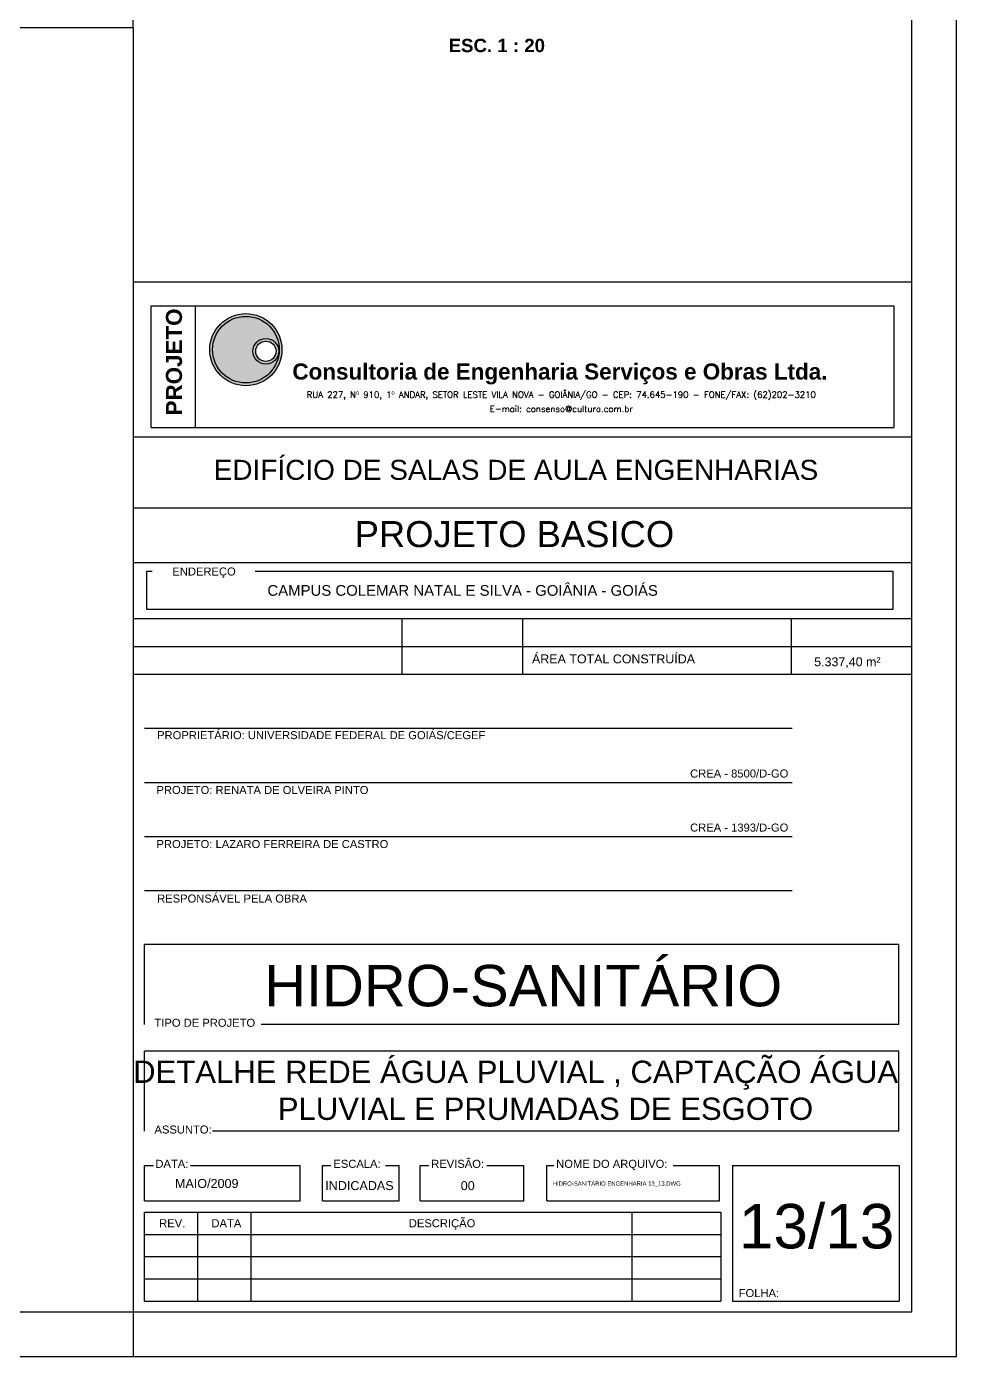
# Model space of a CAD drawing. Header units: millimetres. Extents: x -2485 to 3289, y -257 to 1952.
# Drawn here: x 45.68 to 49.86, y 0 to 5.98 of the extents above; entities that cross this region are included whole.
import ezdxf
from ezdxf.enums import TextEntityAlignment as Align

# ---------------------------------------------------------------- set-up
doc = ezdxf.new("R2010")
doc.units = ezdxf.units.MM
doc.header["$LTSCALE"] = 0.3
for name, color, linetype in [('AUX', 2, 'Continuous'), ('CAR_COLOR12', 20, 'Continuous'), ('CAR_TEXTO_01', 7, 'Continuous'), ('CAR_TEXTO_02', 2, 'Continuous'), ('CARIMBO', 4, 'Continuous'), ('TEX', 11, 'Continuous'), ('TUB', 1, 'Continuous')]:
    doc.layers.add(name, color=color, linetype=linetype)
doc.styles.add('ARIAL', font='ARIAL.TTF', dxfattribs={"height": 0.12})
doc.styles.add('CAIXA', font='swiss.ttf')
doc.styles.add('ROMANS', font='romans.shx', dxfattribs={"height": 0.03})
doc.styles.add('SANSSERIFBOLD', font='sasb____.pfb')

msp = doc.modelspace()

# ---------------------------------------------------------------- hatches: boundary and pattern name
at = {"layer": 'CAR_COLOR12'}
h = msp.add_hatch(color=256, dxfattribs=at)
h.paths.add_polyline_path([(46.516466, 4.528152, 1), (46.816149, 4.528152, 1)])
h.paths.add_polyline_path([(46.813994, 4.520659, 1), (46.698144, 4.520659, 1)], flags=16)
h = msp.add_hatch(color=256, dxfattribs=at)
h.paths.add_polyline_path([(46.516466, 4.528152, 1), (46.816149, 4.528152, 1)])
h.paths.add_polyline_path([(46.813994, 4.520659, 1), (46.698144, 4.520659, 1)], flags=16)
at = {"layer": 'CAR_TEXTO_01'}
h = msp.add_hatch(color=256, dxfattribs=at)
h.paths.add_polyline_path([(46.828428, 4.528152, 1.00000074), (46.504187, 4.528152, 1.00000074)])
h.paths.add_polyline_path([(46.816149, 4.528152, 1), (46.516466, 4.528152, 1)], flags=16)
h = msp.add_hatch(color=256, dxfattribs=at)
h.paths.add_polyline_path([(46.828428, 4.528152, 1.00000074), (46.504187, 4.528152, 1.00000074)])
h.paths.add_polyline_path([(46.816149, 4.528152, 1), (46.516466, 4.528152, 1)], flags=16)
h = msp.add_hatch(color=256, dxfattribs=at)
h.paths.add_polyline_path([(46.813994, 4.520659, 1), (46.698144, 4.520659, 1)])
h.paths.add_polyline_path([(46.801715, 4.520659, -1), (46.710423, 4.520659, -1)], flags=16)
h = msp.add_hatch(color=256, dxfattribs=at)
h.paths.add_polyline_path([(46.813994, 4.520659, 1), (46.698144, 4.520659, 1)])
h.paths.add_polyline_path([(46.801715, 4.520659, -1), (46.710423, 4.520659, -1)], flags=16)

# ---------------------------------------------------------------- linework, layer by layer
at = {"color": 4, "linetype": 'Continuous'}
for p, q in [((49.86, 0), (49.86, 11.68)), ((33.24, 0), (49.86, 0))]:
    msp.add_line(p, q, dxfattribs=at)
at = {"color": 12, "linetype": 'Continuous'}
for p, q in [((49.66, 0.2), (49.66, 11.48)), ((33.74, 0.2), (49.66, 0.2))]:
    msp.add_line(p, q, dxfattribs=at)
at = {"color": 5, "linetype": 'Continuous'}
msp.add_line((46.16, 0.2), (46.16, 0), dxfattribs=at)
at = {"layer": 'AUX', "color": 12, "linetype": 'Continuous'}
msp.add_line((46.15998, 0.2), (49.66, 0.2), dxfattribs=at)
at = {"layer": 'CAR_TEXTO_01'}
for p, q in [((46.16, 4.832666), (46.16, 0.2)), ((46.16, 4.832666), (49.66, 4.832666)), ((46.24, 4.178351), (46.24, 4.725587)), ((46.24, 4.178351), (46.24, 4.725587)), ((46.24, 4.725587), (49.58, 4.725587)), ((46.24, 4.725587), (49.58, 4.725587)), ((46.44, 4.178351), (46.44, 4.725587)), ((46.44, 4.178351), (46.44, 4.725587)), ((49.58, 4.178351), (49.58, 4.725587)), ((49.58, 4.178351), (49.58, 4.725587)), ((46.16, 4.135275), (49.66, 4.135275)), ((46.24, 4.178351), (49.58, 4.178351)), ((46.24, 4.178351), (49.58, 4.178351)), ((46.16, 3.817), (49.66, 3.817)), ((46.16, 3.570963), (49.66, 3.570963)), ((46.16, 3.319355), (49.66, 3.319355)), ((47.367389, 3.319355), (47.367389, 3.068035)), ((47.91, 3.319355), (47.91, 3.068035)), ((49.117389, 3.319355), (49.117389, 3.068035)), ((46.16, 3.193695), (49.66, 3.193695)), ((46.16, 3.068035), (49.66, 3.068035)), ((46.21, 2.824947), (49.12191, 2.824947)), ((46.210005, 2.581858), (49.121915, 2.581858)), ((46.21, 2.338769), (49.12191, 2.338769)), ((46.21, 2.09568), (49.12191, 2.09568)), ((46.21, 1.492592), (46.21, 1.852592)), ((49.601283, 1.852592), (46.21, 1.852592)), ((49.601283, 1.492592), (49.601283, 1.852592)), ((49.601283, 1.492592), (46.735351, 1.492592)), ((46.21, 1.012418), (46.21, 1.372418)), ((49.601283, 1.372418), (46.21, 1.372418)), ((49.601283, 1.012418), (49.601283, 1.372418)), ((49.601283, 1.012418), (46.516789, 1.012418)), ((46.21, 0.698996), (46.21, 0.858996)), ((46.21, 0.858996), (46.251301, 0.858996)), ((46.417823, 0.858996), (46.91, 0.858996)), ((46.91, 0.698996), (46.91, 0.858996)), ((47.01, 0.858996), (47.048205, 0.858996)), ((47.01, 0.698996), (47.01, 0.858996)), ((47.294089, 0.858996), (47.355384, 0.858996)), ((47.355384, 0.698996), (47.355384, 0.858996)), ((47.449565, 0.858996), (47.488546, 0.858996)), ((47.449565, 0.698996), (47.449565, 0.858996)), ((47.749009, 0.858996), (47.916402, 0.858996)), ((47.916402, 0.698996), (47.916402, 0.858996)), ((48.019805, 0.858996), (48.050685, 0.858996)), ((48.019805, 0.698996), (48.019805, 0.858996)), ((48.586365, 0.858996), (48.794708, 0.858996)), ((48.794708, 0.698996), (48.794708, 0.858996)), ((48.853906, 0.858996), (49.603379, 0.858996)), ((48.853906, 0.858996), (48.853906, 0.248996)), ((49.603379, 0.858996), (49.603379, 0.248996)), ((46.21, 0.698996), (46.91, 0.698996)), ((47.01, 0.698996), (47.355384, 0.698996)), ((47.449565, 0.698996), (47.916402, 0.698996)), ((48.019805, 0.698996), (48.794708, 0.698996)), ((46.21, 0.648996), (48.800526, 0.648996)), ((46.21, 0.248996), (46.21, 0.648996)), ((46.45, 0.248996), (46.45, 0.648996)), ((46.69, 0.248996), (46.69, 0.648996)), ((48.400526, 0.648996), (48.400526, 0.248996)), ((48.800526, 0.648996), (48.800526, 0.248996)), ((46.21, 0.548996), (48.800526, 0.548996)), ((46.21, 0.448996), (48.800526, 0.448996)), ((46.21, 0.348996), (48.800526, 0.348996)), ((46.21, 0.248996), (48.800526, 0.248996)), ((48.853906, 0.248996), (49.603379, 0.248996))]:
    msp.add_line(p, q, dxfattribs=at)
msp.add_lwpolyline([(46.708722, 3.531501), (49.574689, 3.531501), (49.574689, 3.358817), (46.220959, 3.358817), (46.220959, 3.531501), (46.245501, 3.531501)], dxfattribs=at)
for centre, radius in [((46.666307, 4.528152), 0.16212), ((46.666307, 4.528152), 0.16212), ((46.666307, 4.528152), 0.149841), ((46.666307, 4.528152), 0.149841), ((46.756069, 4.520659), 0.057925), ((46.756069, 4.520659), 0.057925), ((46.756069, 4.520659), 0.057925), ((46.756069, 4.520659), 0.057925), ((46.756069, 4.520659), 0.045646), ((46.756069, 4.520659), 0.045646)]:
    msp.add_circle(centre, radius, dxfattribs=at)
at = {"layer": 'TEX', "color": 5, "linetype": 'Continuous'}
msp.add_line((46.16, 0.2), (46.16, 0), dxfattribs=at)
at = {"layer": 'TUB'}
for q in [(46.15998, 8.416378), (33.74, 5.974917), (46.15998, 4.832666)]:
    msp.add_line((46.15998, 5.974917), q, dxfattribs=at)

# ---------------------------------------------------------------- texts
at = {"layer": 'CAR_TEXTO_01', "style": 'ROMANS'}
for s, p in [('RUA 227, Nº 910, 1º ANDAR, SETOR LESTE VILA NOVA - GOIÂNIA/GO - CEP: 74.645-190 - FONE/FAX: (62)202-3210', (48.083984, 4.312109)), ('E-mail: consenso@cultura.com.br', (48.083984, 4.247803))]:
    msp.add_text(s, height=0.028, dxfattribs=at).set_placement(p, align=Align.CENTER)
at = {"layer": 'CAR_TEXTO_01', "style": 'ARIAL'}
for s, height, p in [('ENDEREÇO', 0.036, (46.335778, 3.512287)), ('ÁREA TOTAL CONSTRUÍDA', 0.04, (47.952501, 3.117188)), ('5.337,40 m²', 0.04, (49.220917, 3.104282)), ('PROPRIETÁRIO: UNIVERSIDADE FEDERAL DE GOIÁS/CEGEF', 0.036, (46.267275, 2.776228)), (' CREA - 8500/D-GO', 0.036, (48.649073, 2.603672)), ('PROJETO: RENATA DE OLVEIRA PINTO', 0.036, (46.264574, 2.529551)), (' CREA - 1393/D-GO', 0.036, (48.649073, 2.360583)), ('PROJETO: LAZARO FERREIRA DE CASTRO', 0.036, (46.264574, 2.286462)), ('RESPONSÁVEL PELA OBRA', 0.036, (46.267275, 2.041411)), ('TIPO DE PROJETO', 0.036, (46.255486, 1.482564)), ('ASSUNTO:', 0.036, (46.255486, 1.00239)), ('DATA:', 0.036, (46.259639, 0.848143)), ('ESCALA:', 0.036, (47.059639, 0.848143)), ('REVISÃO:', 0.036, (47.499204, 0.848143)), ('NOME DO ARQUIVO:', 0.036, (48.061154, 0.848143)), ('MAIO/2009', 0.0404082, (46.347629, 0.757761)), ('INDICADAS', 0.0404082, (47.02307, 0.748051)), ('00', 0.0404082, (47.632058, 0.748051)), ('HIDRO-SANITÁRIO ENGENHARIA 13_13.DWG', 0.01905795, (48.045584, 0.767901)), ('REV.', 0.036, (46.276531, 0.580955)), ('DATA', 0.036, (46.511632, 0.580955)), ('DESCRIÇÃO', 0.036, (47.398648, 0.580955)), ('FOLHA:', 0.036, (48.881566, 0.266907))]:
    msp.add_text(s, height=height, dxfattribs=at).set_placement(p)
at = {"layer": 'CAR_TEXTO_02', "style": 'SANSSERIFBOLD'}
msp.add_text('PROJETO', height=0.0720635, rotation=90, dxfattribs=at).set_placement((46.379111, 4.472843), align=Align.CENTER)
at = {"layer": 'CAR_TEXTO_02'}
for s, height, style, p in [('Consultoria de Engenharia Serviços e Obras Ltda.', 0.07222734, 'SANSSERIFBOLD', (48.077903, 4.393729)), ('EDIFÍCIO DE SALAS DE AULA ENGENHARIAS', 0.09, 'CAIXA', (47.880375, 3.942583)), ('PROJETO BASICO', 0.11712236, 'CAIXA', (47.873424, 3.639965)), ('HIDRO-SANITÁRIO', 0.18639425, 'CAIXA', (47.912812, 1.574561)), ('DETALHE REDE ÁGUA PLUVIAL , CAPTAÇÃO ÁGUA ', 0.1, 'CAIXA', (47.898216, 1.230248)), ('PLUVIAL E PRUMADAS DE ESGOTO', 0.1, 'CAIXA', (48.013011, 1.063816))]:
    msp.add_text(s, height=height, dxfattribs=dict(at, style=style)).set_placement(p, align=Align.CENTER)
at = {"layer": 'CAR_TEXTO_02', "style": 'CAIXA'}
msp.add_text('13/13', height=0.2, dxfattribs=at).set_placement((48.882069, 0.485758))
at = {"layer": 'CARIMBO', "style": 'ARIAL'}
msp.add_text('CAMPUS COLEMAR NATAL E SILVA - GOIÂNIA - GOIÁS', height=0.048, dxfattribs=at).set_placement((46.763258, 3.421174))
at = {"layer": 'TEX', "color": 3, "linetype": 'Continuous', "style": 'SANSSERIFBOLD'}
msp.add_text('ESC. 1 : 20', height=0.06, dxfattribs=at).set_placement((47.794103, 5.866196), align=Align.CENTER)

doc.saveas('drawing.dxf')
